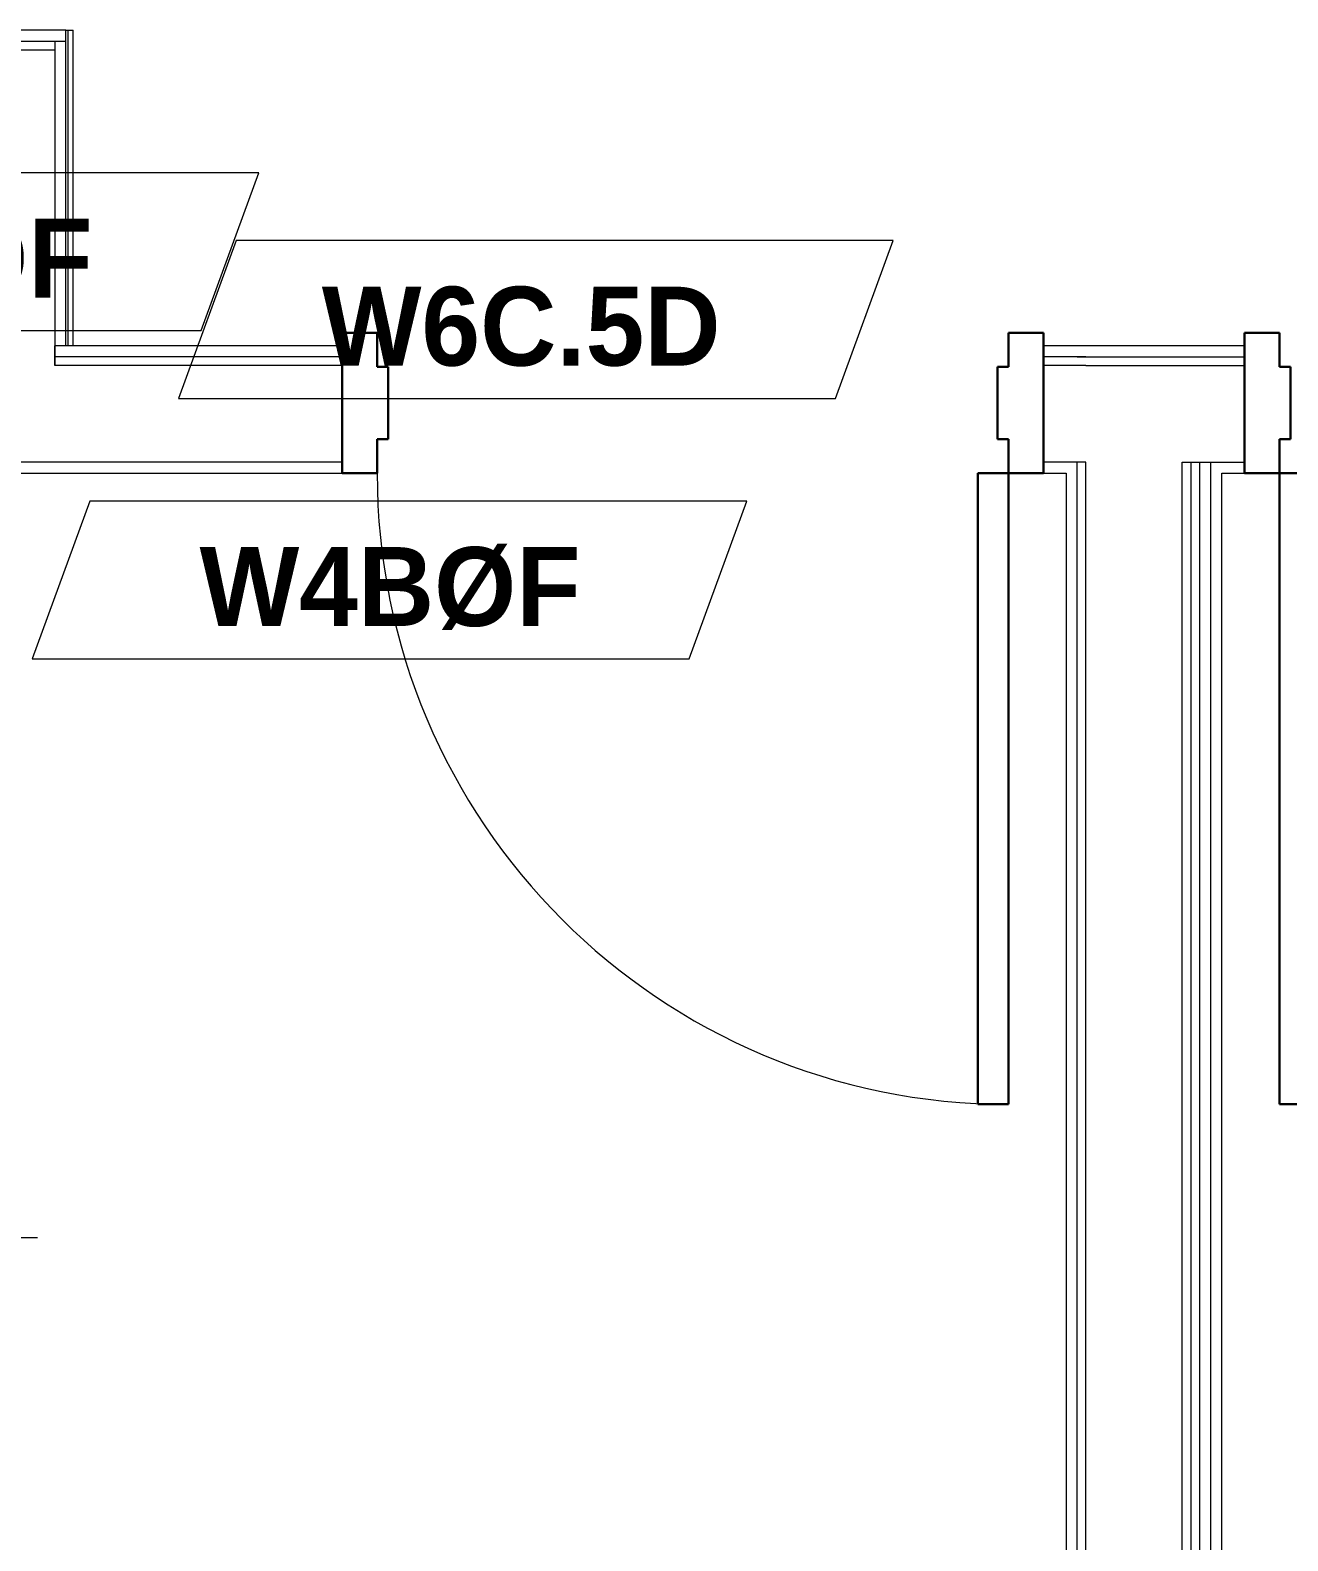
# Model space of a CAD drawing. Header units: inches. Extents: x -4010 to -1872, y 9846 to 12241.
# Drawn here: x -2778.2 to -2706.5, y 11561.7 to 11647.9 of the extents above; entities that cross this region are included whole.
import ezdxf

# ---------------------------------------------------------------- set-up
doc = ezdxf.new("R2010")
doc.units = ezdxf.units.IN
doc.header["$MEASUREMENT"] = 0
for name, color, linetype, lineweight in [('0-1', 7, 'Continuous', 5), ('0-3', 8, 'Continuous', 9), ('A-ANNO-DIMS', 211, 'Continuous', 9), ('A-ANNO-DIMS-48', 211, 'Continuous', 9), ('A-DOOR-1', 7, 'Continuous', 9), ('A-DOOR-2', 10, 'Continuous', 30), ('A-DOOR-FRAM-2', 10, 'Continuous', 30), ('A-WALL-2', 250, 'Continuous', 18), ('A-WALL-IDEN', 211, 'Continuous', 9), ('I-WALL-3', 7, 'Continuous', 9)]:
    doc.layers.add(name, color=color, linetype=linetype, lineweight=lineweight)
doc.styles.add('Century Gothic', font='ufonts.com_century-gothic.ttf', dxfattribs={"height": 4.5})
doc.styles.add('Century Gothic_B', font='GOTHICB.TTF', dxfattribs={"height": 4.5})
doc.dimstyles.new('OD_1__HACK_2', dxfattribs={"dimscale": 12, "dimtxt": 4.698757, "dimasz": 0.5, "dimexe": 0.375, "dimexo": 0.25, "dimgap": 0.0625, "dimtad": 1, "dimdec": 4, "dimrnd": 0.0625, "dimzin": 3, "dimdsep": 46, "dimlunit": 4, "dimtxsty": 'Century Gothic', "dimblk1": 'OBLIQUE', "dimblk2": 'OBLIQUE', "dimsah": 1, "dimcen": 0.09, "dimdle": 0.375, "dimazin": 0, "dimtfac": 1, "dimtdec": 4, "dimtix": 1, "dimtmove": 0, "dimatfit": 3, "dimfxl": 1, "dimtvp": 1, "dimtfill": 1, "dimfrac": 2, "dimtolj": 1, "dimtzin": 0, "dimarcsym": 2})

# ---------------------------------------------------------------- blocks, each defined once
blk = doc.blocks.new('Basic Wall _ INT - W8BØF - _5_8 GYP - 2X8 WOOD_BATT_ - 5_8 GYP_ - ___-2320132-UNITS PLANS - 3RD FLOOR')
at = {"layer": 'I-WALL-3'}
for p, q in [((-2776.199, 11647.864), (-2776.156, 11647.864)), ((-2776.156, 11647.864), (-2776.074, 11647.864)), ((-2776.074, 11629.864), (-2776.074, 11647.864)), ((-2776.074, 11647.864), (-2775.785, 11647.864)), ((-2775.785, 11629.864), (-2775.785, 11647.864))]:
    blk.add_line(p, q, dxfattribs=at)
blk = doc.blocks.new('HOLLOW METAL - UNIT DOOR-2191977-UNITS PLANS - 3RD FLOOR')
at = {"layer": 'A-DOOR-1'}
blk.add_arc((18, -3.875), 36, 180, 270, dxfattribs=at)
at = {"layer": 'A-DOOR-2'}
for p, q in [((16.25, -3.875), (18, -3.875)), ((16.25, -39.875), (16.25, -3.875)), ((18, -3.875), (18, -39.875)), ((18, -39.875), (16.25, -39.875))]:
    blk.add_line(p, q, dxfattribs=at)
at = {"layer": 'A-DOOR-FRAM-2'}
for p, q in [((-20, 4.125), (-18, 4.125)), ((-20, -3.875), (-20, 4.125)), ((-18, 4.125), (-18, 2.1875)), ((18, 4.125), (20, 4.125)), ((18, 2.1875), (18, 4.125)), ((20, 4.125), (20, -3.875)), ((-18, 2.1875), (-17.375, 2.1875)), ((-17.375, 2.1875), (-17.375, -1.9375)), ((17.375, 2.1875), (18, 2.1875)), ((17.375, -1.9375), (17.375, 2.1875)), ((-18, -1.9375), (-18, -3.875)), ((-17.375, -1.9375), (-18, -1.9375)), ((18, -1.9375), (17.375, -1.9375)), ((18, -3.875), (18, -1.9375)), ((-18, -3.875), (-20, -3.875)), ((20, -3.875), (18, -3.875))]:
    blk.add_line(p, q, dxfattribs=at)
blk = doc.blocks.new('HOLLOW METAL - UNIT DOOR-2191978-UNITS PLANS - 3RD FLOOR')
at = {"layer": 'A-DOOR-1'}
blk.add_arc((18, 3.875), 36, 90, 180, dxfattribs=at)
at = {"layer": 'A-DOOR-2'}
for p, q in [((18, 39.875), (16.25, 39.875)), ((16.25, 39.875), (16.25, 3.875)), ((18, 3.875), (18, 39.875)), ((16.25, 3.875), (18, 3.875))]:
    blk.add_line(p, q, dxfattribs=at)
at = {"layer": 'A-DOOR-FRAM-2'}
for p, q in [((-18, 3.875), (-20, 3.875)), ((-20, 3.875), (-20, -4.125)), ((-18, 1.9375), (-18, 3.875)), ((18, 3.875), (18, 1.9375)), ((20, 3.875), (18, 3.875)), ((20, -4.125), (20, 3.875)), ((-17.375, 1.9375), (-18, 1.9375)), ((-17.375, -2.1875), (-17.375, 1.9375)), ((18, 1.9375), (17.375, 1.9375)), ((17.375, 1.9375), (17.375, -2.1875)), ((-18, -4.125), (-18, -2.1875)), ((-18, -2.1875), (-17.375, -2.1875)), ((17.375, -2.1875), (18, -2.1875)), ((18, -2.1875), (18, -4.125)), ((-20, -4.125), (-18, -4.125)), ((18, -4.125), (20, -4.125))]:
    blk.add_line(p, q, dxfattribs=at)
blk = doc.blocks.new('CTR - 1st Phase - Common Walls_rvt-1-UNITS PLANS - 3RD FLOOR')
at = {"layer": 'A-WALL-2'}
for p, q in [((-2784.699, 11647.239), (-2776.824, 11647.239)), ((-2776.824, 11647.239), (-2776.199, 11647.239)), ((-2776.824, 11647.239), (-2776.824, 11646.739)), ((-2776.824, 11647.239), (-2776.824, 11646.739)), ((-2784.074, 11646.739), (-2776.824, 11646.739)), ((-2776.824, 11646.739), (-2776.824, 11629.864)), ((-2776.199, 11629.864), (-2776.824, 11629.864)), ((-2776.824, 11629.239), (-2776.824, 11629.864)), ((-2776.824, 11629.864), (-2776.824, 11629.239)), ((-2776.199, 11629.239), (-2776.824, 11629.239)), ((-2776.824, 11628.739), (-2776.824, 11629.239)), ((-2776.824, 11629.239), (-2776.824, 11628.739)), ((-2760.449, 11629.239), (-2776.199, 11629.239)), ((-2719.161, 11629.239), (-2720.449, 11629.239)), ((-2718.536, 11629.239), (-2719.161, 11629.239)), ((-2718.036, 11629.239), (-2718.536, 11629.239)), ((-2718.536, 11629.239), (-2718.036, 11629.239)), ((-2718.036, 11629.239), (-2708.999, 11629.239)), ((-2776.199, 11628.739), (-2776.824, 11628.739)), ((-2760.449, 11628.739), (-2776.199, 11628.739)), ((-2719.161, 11628.739), (-2720.449, 11628.739)), ((-2718.036, 11628.739), (-2719.161, 11628.739)), ((-2718.036, 11628.739), (-2708.999, 11628.739)), ((-2776.824, 11623.239), (-2784.074, 11623.239)), ((-2776.199, 11623.239), (-2776.824, 11623.239)), ((-2760.449, 11623.239), (-2776.199, 11623.239)), ((-2719.161, 11623.239), (-2720.449, 11623.239)), ((-2718.536, 11623.239), (-2719.161, 11623.239)), ((-2718.536, 11622.614), (-2718.536, 11623.239)), ((-2718.036, 11623.239), (-2718.536, 11623.239)), ((-2718.036, 11622.614), (-2718.036, 11623.239)), ((-2712.536, 11623.239), (-2712.036, 11623.239)), ((-2712.536, 11622.614), (-2712.536, 11623.239)), ((-2712.536, 11623.239), (-2712.036, 11623.239)), ((-2712.036, 11623.239), (-2711.536, 11623.239)), ((-2712.036, 11622.614), (-2712.036, 11623.239)), ((-2712.036, 11623.239), (-2711.536, 11623.239)), ((-2711.536, 11623.239), (-2710.911, 11623.239)), ((-2711.536, 11622.614), (-2711.536, 11623.239)), ((-2711.536, 11623.239), (-2710.911, 11623.239)), ((-2710.911, 11622.614), (-2710.911, 11623.239)), ((-2710.911, 11623.239), (-2708.999, 11623.239)), ((-2718.536, 11255.639), (-2718.536, 11622.614)), ((-2718.036, 11255.639), (-2718.036, 11622.614)), ((-2712.536, 11255.639), (-2712.536, 11622.614)), ((-2712.036, 11255.639), (-2712.036, 11622.614)), ((-2711.536, 11255.639), (-2711.536, 11622.614)), ((-2710.911, 11255.639), (-2710.911, 11622.614))]:
    blk.add_line(p, q, dxfattribs=at)
at = {"layer": 'I-WALL-3'}
for p, q in [((-2776.199, 11647.864), (-2784.699, 11647.864)), ((-2776.199, 11647.239), (-2776.199, 11647.864)), ((-2776.199, 11629.864), (-2776.199, 11647.239)), ((-2760.449, 11629.864), (-2776.199, 11629.864)), ((-2719.161, 11629.864), (-2720.449, 11629.864)), ((-2718.536, 11629.864), (-2719.161, 11629.864)), ((-2708.999, 11629.864), (-2718.536, 11629.864)), ((-2784.074, 11622.614), (-2776.199, 11622.614)), ((-2776.199, 11622.614), (-2760.449, 11622.614)), ((-2720.449, 11622.614), (-2719.161, 11622.614)), ((-2719.161, 11622.614), (-2719.161, 11255.639)), ((-2710.286, 11255.639), (-2710.286, 11622.614)), ((-2710.286, 11622.614), (-2708.999, 11622.614))]:
    blk.add_line(p, q, dxfattribs=at)
at = {"layer": '0-3'}
for name, p in [('Basic Wall _ INT - W8BØF - _5_8 GYP - 2X8 WOOD_BATT_ - 5_8 GYP_ - ___-2320132-UNITS PLANS - 3RD FLOOR', (0, 0)), ('HOLLOW METAL - UNIT DOOR-2191977-UNITS PLANS - 3RD FLOOR', (-2740.449, 11626.489))]:
    blk.add_blockref(name, p, dxfattribs=at)
at = {"layer": '0-3', "rotation": 180}
blk.add_blockref('HOLLOW METAL - UNIT DOOR-2191978-UNITS PLANS - 3RD FLOOR', (-2688.999, 11626.489), dxfattribs=at)
blk = doc.blocks.new('DIMBLOCK149-UNITS PLANS - 3RD FLOOR')
at = {"layer": 'A-ANNO-DIMS-48'}
for p, q in [((-2840.324, 11574.619), (-2840.324, 11583.526)), ((-2782.324, 11580.268), (-2782.324, 11574.526)), ((-2782.324, 11579.026), (-2782.324, 11580.268)), ((-2844.824, 11579.026), (-2777.824, 11579.026)), ((-2840.324, 11579.026), (-2840.324, 11574.619))]:
    blk.add_line(p, q, dxfattribs=at)
at = {"layer": 'A-ANNO-DIMS-48', "lineweight": 50}
for p, q in [((-2840.324, 11579.026), (-2837.324, 11582.026)), ((-2782.324, 11579.026), (-2779.324, 11582.026)), ((-2840.324, 11579.026), (-2843.324, 11576.026)), ((-2782.324, 11579.026), (-2785.324, 11576.026))]:
    blk.add_line(p, q, dxfattribs=at)
at = {"layer": 'A-ANNO-DIMS-48', "color": 0, "insert": (-2820.945, 11585.544), "char_height": 4.5, "width": 23.09104, "attachment_point": 1, "line_spacing_factor": 0.984502, "style": 'Century Gothic', "bg_fill": 3, "box_fill_scale": 1.25, "bg_fill_color": 256, "bg_fill_true_color": 13158600, "bg_fill_transparency": 0}
blk.add_mtext('4\' - 10"', dxfattribs=at)
blk = doc.blocks.new('_Oblique')
at = {"color": 0, "linetype": 'ByBlock', "lineweight": -2}
blk.add_line((-0.5, -0.5), (0.5, 0.5), dxfattribs=at)
blk = doc.blocks.new('Wall Tag - Arch Wall-3956453-UNITS PLANS - 3RD FLOOR')
at = {"layer": 'A-WALL-IDEN'}
for p, q in [((-0.3561, 0.0937), (-0.4244, -0.0937)), ((0.4244, 0.0937), (-0.3561, 0.0937)), ((0.3561, -0.0937), (0.4244, 0.0937)), ((-0.4244, -0.0937), (0.3561, -0.0937))]:
    blk.add_line(p, q, dxfattribs=at)

msp = doc.modelspace()

# ---------------------------------------------------------------- block references
at = {"layer": '0-1'}
msp.add_blockref('CTR - 1st Phase - Common Walls_rvt-1-UNITS PLANS - 3RD FLOOR', (0, 0), dxfattribs=at)
at = {"layer": 'A-WALL-IDEN', "xscale": 47.99999999999997, "yscale": 47.99999999999997, "zscale": 47.99999999999997}
for p in [(-2785.57576, 11635.2394), (-2749.39874, 11631.36642), (-2757.74888, 11616.51771)]:
    msp.add_blockref('Wall Tag - Arch Wall-3956453-UNITS PLANS - 3RD FLOOR', p, dxfattribs=at)

# ---------------------------------------------------------------- texts
at = {"layer": 'A-WALL-IDEN', "char_height": 4.5, "attachment_point": 1, "style": 'Century Gothic_B'}
for s, insert, width in [('W8BØF', (-2796.39964, 11637.1107), 26.058), ('W6C.5D', (-2761.60214, 11633.23772), 29.391), ('W4BØF', (-2768.57276, 11618.38901), 26.058)]:
    msp.add_mtext(s, dxfattribs=dict(at, insert=insert, width=width))

# ---------------------------------------------------------------- next in the draw order: dimensions: what is measured, and where the dimension line sits
at = {"layer": 'A-ANNO-DIMS'}
dim = msp.add_linear_dim(base=(-2782.32374, 11579.02571), p1=(-2840.32374, 11571.61899), p2=(-2782.32374, 11583.26835), dimstyle='OD_1__HACK_2', override={"dimpost": '<>', "dimfxl": 59.158327}, dxfattribs=at)
dim.commit()
dim.dimension.update_dxf_attribs({"geometry": 'DIMBLOCK149-UNITS PLANS - 3RD FLOOR', "text_midpoint": (-2811.32374, 11582.1389)})

doc.saveas('drawing.dxf')
